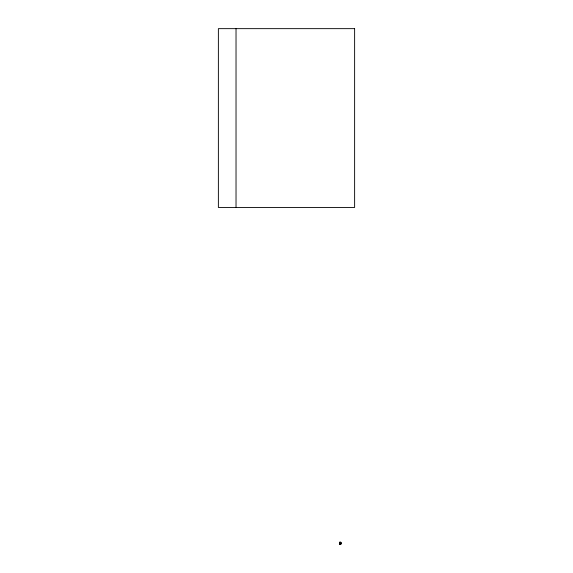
<?xml version="1.0" encoding="UTF-8"?>
<svg xmlns="http://www.w3.org/2000/svg" width="573" height="573" viewBox="0 0 573 573"><rect width="100%" height="100%" fill="white"/><g stroke="black" fill="none" stroke-linecap="round" stroke-linejoin="round"><path stroke-width="0.86" d="M340.577 543.627L340.262 544.336L340.14 543.548M339.674 542.244L340.763 542.237M339.674 542.345L340.763 542.259L340.763 544.243L339.674 544.25L339.674 542.251M339.674 542.466L340.763 542.466M339.674 542.538L340.763 542.581M339.674 542.717L340.763 542.638M339.674 542.824L340.763 542.76M339.674 542.96L340.763 542.918M340.763 543.032L339.674 543.068L340.763 543.168L340.77 544.243M339.674 543.276L340.763 543.268M339.674 543.376L340.763 543.34M339.667 543.483L340.77 543.533M339.674 543.627L340.763 543.662M339.674 543.77L340.763 543.741M340.763 543.877L339.674 543.87L340.763 544.028M339.674 544.042L340.763 544.128M340.763 542.352L340.77 543.125M340.613 542.323L340.613 544.243M339.853 542.323L339.853 544.243M236.026 28.65L236.026 207.455M354.623 28.65L218.377 28.65L218.377 207.455L354.623 207.455L354.623 28.65"/></g></svg>
